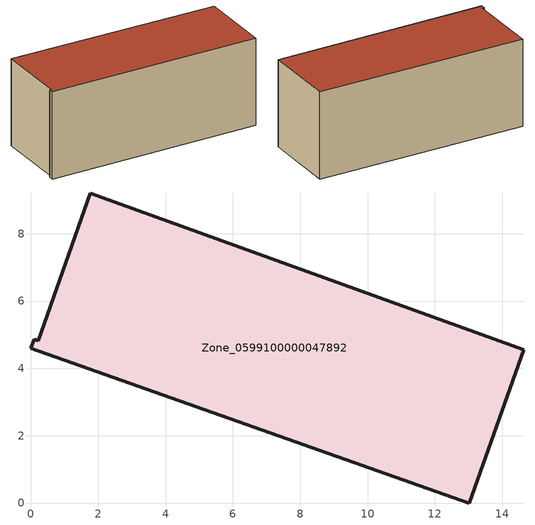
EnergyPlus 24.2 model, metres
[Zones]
Zone_0599100000047892
 floor ground (C_G): 1.76,9.21 14.64,4.55 13.02,0 0,4.6 0.09,4.86 0.22,4.81 z0.49
 wall outside (C_F): 13.02,0 14.64,4.55 1.76,9.21 0.22,4.81 0.09,4.86 0,4.6 13.02,0 z0.49:6.21
 roof outside (C_R): 14.64,4.55 1.76,9.21 0.22,4.81 0.09,4.86 0,4.6 13.02,0 z6.21
[BUILDING]
Pand.0599100000047892: North Axis=0; Terrain=City; Loads Convergence Tolerance Value=0.04; Temperature Convergence Tolerance Value=0.4; Solar Distribution=FullExterior; Maximum Number of Warmup Days=25; Minimum Number of Warmup Days=1
[Site:Location]
Rotterdam.The.Hague.AP_ZH_NLD Design_Conditions: Latitude=51.96; Longitude=4.45; Time Zone=1; Elevation=-4.5
[SITE:GROUNDTEMPERATURE:BUILDINGSURFACE]
18, 18, 18, 18, 18, 18, 18, 18, 18, 18, 18, 18
[MATERIAL] Thermal Absorptance=0.9; Solar Absorptance=0.7; Visible Absorptance=0.7
Name | Roughness | Thickness | Conductivity | Density | Specific Heat
G.TC.1965-1974 | MediumSmooth | 0.15 | 0.882353 | 540 | 1210
F.TC.1965-1974 | Rough | 0.3 | 0.697674 | 1920 | 840
R.TC.1965-1974 | MediumRough | 0.2 | 0.232558 | 1500 | 1000
[CONSTRUCTION]
C_G: G.TC.1965-1974
C_F: F.TC.1965-1974
C_R: R.TC.1965-1974
[ZONE]
Zone_0599100000047892: Type=1; Multiplier=1; Ceiling Height=Autocalculate; Volume=Autocalculate; Floor Area=autocalculate; Part of Total Floor Area=Yes
[ZONEINFILTRATION:DESIGNFLOWRATE]
Infil_Zone_0599100000047892: Zone or ZoneList or Space or SpaceList=Zone_0599100000047892; Schedule=AlwaysOn; Design Flow Rate Calculation Method=Flow/Area; Flow Rate per Floor Area=0.003; Constant Term Coefficient=1; Temperature Term Coefficient=0; Velocity Term Coefficient=0; Velocity Squared Term Coefficient=0
[HVACTEMPLATE:ZONE:IDEALLOADSAIRSYSTEM]
Zone_0599100000047892: Maximum Heating Supply Air Temperature=50; Minimum Cooling Supply Air Temperature=13; Maximum Heating Supply Air Humidity Ratio=0.0156; Minimum Cooling Supply Air Humidity Ratio=0.0077; Heating Limit=NoLimit; Cooling Limit=NoLimit; Dehumidification Control Type=ConstantSensibleHeatRatio; Cooling Sensible Heat Ratio=0.7; Dehumidification Setpoint=60; Humidification Control Type=None; Humidification Setpoint=30; Outdoor Air Method=None; Outdoor Air Flow Rate per Person=0.00944; Outdoor Air Flow Rate per Zone Floor Area=0; Outdoor Air Flow Rate per Zone=0; Demand Controlled Ventilation Type=None; Outdoor Air Economizer Type=NoEconomizer; Heat Recovery Type=None; Sensible Heat Recovery Effectiveness=0.7; Latent Heat Recovery Effectiveness=0.65
[ZONECONTROL:THERMOSTAT]
ThermostatControl_Zone_0599100000047892: Zone or ZoneList=Zone_0599100000047892; Control Type Schedule=DualSetpointControlType; Control 1=Thermostat_Zone_0599100000047892; Temperature Difference Between Cutout And Setpoint=0
[THERMOSTATSETPOINT:DUALSETPOINT]
Thermostat_Zone_0599100000047892: Heating Setpoint Temperature Schedule=HeatingSetpoint_Zone_0599100000047892; Cooling Setpoint Temperature Schedule=CoolingSetpoint_Zone_0599100000047892
[SCHEDULE:COMPACT]
HeatingSetpoint_Zone_0599100000047892: Through: 12/31, For: AllDays, Until: 24:00, 21
CoolingSetpoint_Zone_0599100000047892: Through: 12/31, For: AllDays, Until: 24:00, 24
DualSetpointControlType: Through: 12/31, For: AllDays, Until: 24:00, 4
AlwaysOn: Through: 12/31, For: AllDays, Until: 24:00, 1
